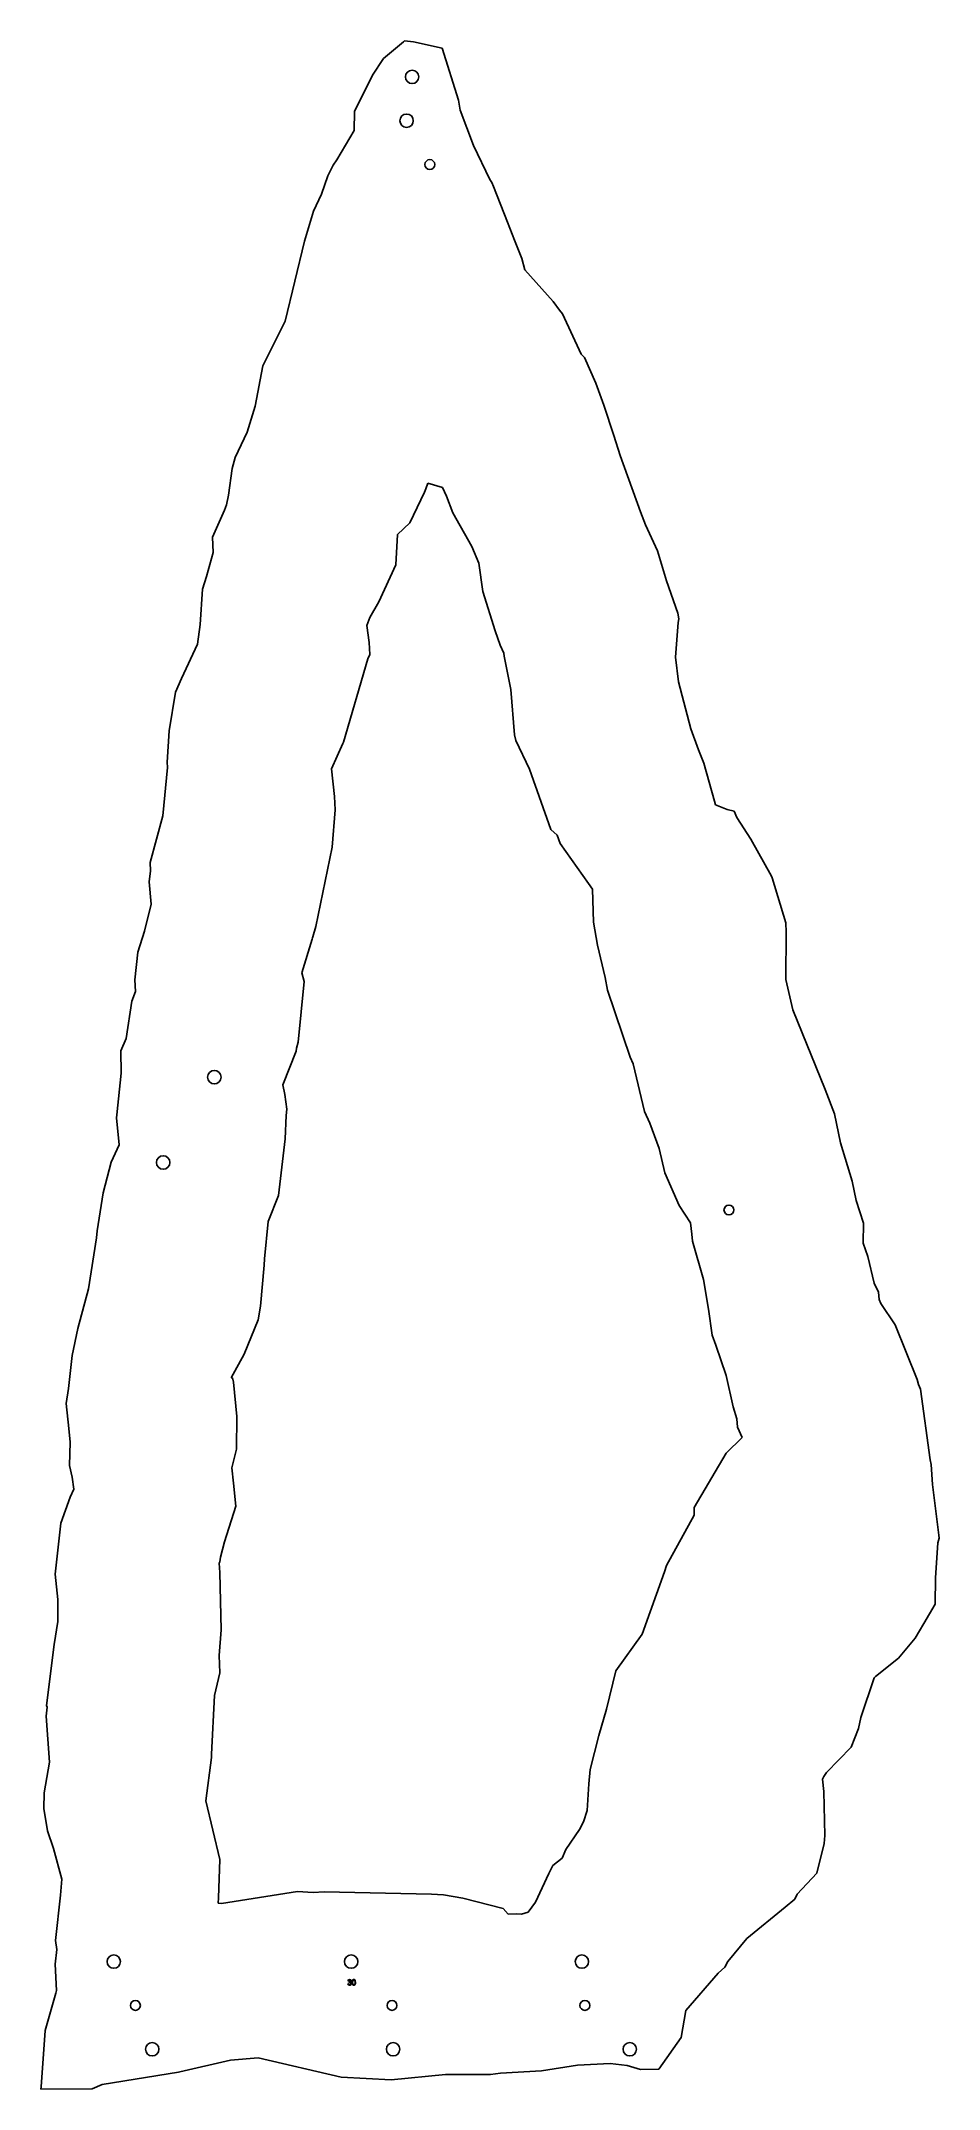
# Model space of a CAD drawing. Header units: millimetres. Extents: x 113 to 933, y 296 to 2165.
import ezdxf

# ---------------------------------------------------------------- set-up
doc = ezdxf.new("R2010")
doc.units = ezdxf.units.MM
doc.linetypes.add('SLD-Durchgehend', pattern=[0])

msp = doc.modelspace()

# ---------------------------------------------------------------- linework, layer by layer
at = {"color": 7, "linetype": 'SLD-Durchgehend', "lineweight": 25}
for p, q in [((425.7, 2148.9), (444.1, 2164.2)), ((444.1, 2164.2), (445, 2164.9)), ((445, 2164.9), (453.3, 2164.1)), ((453.3, 2164.1), (479.5, 2158.3)), ((479.5, 2158.3), (494.2, 2110.8)), ((399.4, 2100.5), (415.9, 2133.6)), ((415.9, 2133.6), (425.7, 2148.9)), ((398.9, 2083.3), (399.4, 2100.5)), ((494.2, 2110.8), (495.8, 2101.7)), ((495.8, 2101.7), (508, 2069.6)), ((383.1, 2056.4), (398.9, 2083.3)), ((379.9, 2051.5), (383.1, 2056.4)), ((508, 2069.6), (522.9, 2038.3)), ((369.2, 2025.1), (375.1, 2041.8)), ((375.1, 2041.8), (379.9, 2051.5)), ((522.9, 2038.3), (524.6, 2035.6)), ((361.8, 2009.5), (369.2, 2025.1)), ((524.6, 2035.6), (526.2, 2032)), ((526.2, 2032), (539, 1999.4)), ((353.6, 1982.3), (361.8, 2009.5)), ((336.1, 1909.2), (353.6, 1982.3)), ((545.5, 1983.1), (539, 1999.4)), ((545.5, 1983.1), (552.1, 1966.4)), ((552.1, 1966.4), (554.9, 1956)), ((554.9, 1956), (580.8, 1927.1)), ((580.8, 1927.1), (586.4, 1919.1)), ((315.6, 1868.5), (336.1, 1909.2)), ((586.4, 1919.1), (589.1, 1915.7)), ((589.1, 1915.7), (606.1, 1879.1)), ((606.1, 1879.1), (609.2, 1875.9)), ((609.2, 1875.9), (619.7, 1852.7)), ((308.6, 1831.5), (315.6, 1868.5)), ((619.7, 1852.7), (626.9, 1832.5)), ((626.9, 1832.5), (636.2, 1804.8)), ((301.5, 1808), (308.6, 1831.5)), ((290.5, 1784.6), (301.5, 1808)), ((636.2, 1804.8), (641.7, 1786.5)), ((287.8, 1774.6), (290.5, 1784.6)), ((641.7, 1786.5), (660.4, 1735)), ((284.2, 1750.3), (287.8, 1774.6)), ((464.4, 1756.2), (466.4, 1761.2)), ((479.7, 1757.2), (466.4, 1761.2)), ((479.7, 1757.2), (483.3, 1749.4)), ((280.8, 1736.7), (282.4, 1741.5)), ((282.4, 1741.5), (284.2, 1750.3)), ((449.9, 1725), (463.2, 1753)), ((463.2, 1753), (464.4, 1756.2)), ((483.3, 1749.4), (489.2, 1734.2)), ((269.6, 1712.1), (280.8, 1736.7)), ((438.6, 1714.4), (449.9, 1725)), ((489.2, 1734.2), (506.4, 1703.4)), ((660.4, 1735), (664.9, 1723.3)), ((664.9, 1723.3), (676, 1699.4)), ((270.3, 1697.9), (269.6, 1712.1)), ((437, 1686.8), (438.6, 1714.4)), ((506.4, 1703.4), (512.8, 1688.3)), ((264.4, 1676.2), (270.3, 1697.9)), ((421.5, 1653.1), (437, 1686.8)), ((512.8, 1688.3), (516.6, 1662.4)), ((676, 1699.4), (684, 1672.2)), ((258.5, 1632.2), (260.6, 1664.5)), ((260.6, 1664.5), (264.4, 1676.2)), ((684, 1672.2), (694.6, 1642.7)), ((413.3, 1638.8), (421.5, 1653.1)), ((516.6, 1662.4), (527.6, 1626.4)), ((256.1, 1614.3), (258.5, 1632.2)), ((410.5, 1631.4), (413.3, 1638.8)), ((412.6, 1615.9), (410.5, 1631.4)), ((527.6, 1626.4), (532.3, 1613.4)), ((694.9, 1634.1), (692.2, 1602.4)), ((694.6, 1642.7), (695.5, 1637.6)), ((695.5, 1637.6), (694.9, 1634.1)), ((241.5, 1583.1), (256.1, 1614.3)), ((413.2, 1604.9), (412.6, 1615.9)), ((532.3, 1613.4), (535.6, 1606.2)), ((389.2, 1525), (411.6, 1601)), ((411.6, 1601), (413.2, 1604.9)), ((535.6, 1606.2), (536.1, 1603.3)), ((536.1, 1603.3), (542, 1573.1)), ((692.2, 1602.4), (695, 1580)), ((230.1, 1535.3), (236.1, 1570.5)), ((236.1, 1570.5), (241.5, 1583.1)), ((542, 1573.1), (545.5, 1531.6)), ((695, 1580), (706.2, 1537.1)), ((228.5, 1506.8), (230.1, 1535.3)), ((706.2, 1537.1), (713.3, 1518)), ((378.5, 1500.7), (388.7, 1523.6)), ((388.7, 1523.6), (389.2, 1525)), ((545.5, 1531.6), (546.7, 1526.3)), ((546.7, 1526.3), (559.2, 1500.2)), ((713.3, 1518), (718.2, 1505.7)), ((224.5, 1457.6), (228.7, 1501.9)), ((228.7, 1501.9), (228.5, 1506.8)), ((381, 1475.2), (378.5, 1500.7)), ((559.2, 1500.2), (578.6, 1445.3)), ((718.2, 1505.7), (728, 1471)), ((381.6, 1463.2), (379, 1429)), ((381.6, 1463.2), (381, 1475.2)), ((728, 1471), (728.8, 1467.6)), ((728.8, 1467.6), (739.5, 1463.6)), ((739.5, 1463.6), (746, 1462)), ((746, 1462), (748.2, 1456.2)), ((212.7, 1415.2), (224.5, 1457.6)), ((578.6, 1445.3), (584.2, 1439.9)), ((584.2, 1439.9), (587.2, 1432.4)), ((748.2, 1456.2), (761.1, 1436.4)), ((364, 1356.6), (379, 1429)), ((587.2, 1432.4), (612.9, 1396)), ((761.1, 1436.4), (780.1, 1402.6)), ((211.8, 1397.6), (213, 1407.4)), ((213, 1407.4), (212.7, 1415.2)), ((780.1, 1402.6), (780.6, 1401.2)), ((213.7, 1377.2), (211.8, 1397.6)), ((612.9, 1396), (616.5, 1390.9)), ((616.5, 1390.9), (617.5, 1360.8)), ((780.6, 1401.2), (793.1, 1360)), ((207.8, 1352.3), (213.7, 1377.2)), ((201.6, 1333.4), (207.8, 1352.3)), ((360.7, 1345.2), (360.9, 1346.3)), ((360.9, 1346.3), (361.4, 1347.4)), ((361.4, 1347.4), (364, 1356.6)), ((617.5, 1360.8), (621.1, 1339.6)), ((793.1, 1360), (793.3, 1351.6)), ((793.3, 1351.6), (793.2, 1308.2)), ((198.9, 1308.1), (201.6, 1333.4)), ((351.4, 1314.4), (360.7, 1345.2)), ((621.1, 1339.6), (628.2, 1310.3)), ((353.3, 1306.6), (351.4, 1314.4)), ((628.2, 1310.3), (630.3, 1298.7)), ((196.2, 1288.5), (199.4, 1297.5)), ((199.4, 1297.5), (198.9, 1308.1)), ((348, 1251.1), (353.3, 1306.6)), ((630.3, 1298.7), (651.1, 1237.4)), ((793.2, 1308.2), (799.5, 1280.7)), ((190.8, 1254.4), (196.2, 1288.5)), ((799.5, 1280.7), (828.9, 1208)), ((186.1, 1243.1), (190.8, 1254.4)), ((186.4, 1222.8), (186.1, 1243.1)), ((333.9, 1212.3), (346, 1242.8)), ((346, 1242.8), (346.5, 1245.8)), ((346.5, 1245.8), (348, 1251.1)), ((651.1, 1237.4), (653.7, 1231.3)), ((182.3, 1184.8), (186.4, 1222.8)), ((653.7, 1231.3), (663.9, 1188)), ((335.6, 1203.5), (333.9, 1212.3)), ((337.7, 1190), (335.6, 1203.5)), ((828.9, 1208), (837.6, 1185.6)), ((182.2, 1182.2), (182.3, 1184.8)), ((184.5, 1157.4), (182.2, 1182.2)), ((336.2, 1162.8), (337.1, 1184.1)), ((337.1, 1184.1), (337.7, 1190)), ((663.9, 1188), (669, 1177.1)), ((837.6, 1185.6), (843.1, 1159.2)), ((329.9, 1111.3), (336.2, 1162.8)), ((669, 1177.1), (677.4, 1154)), ((843.1, 1159.2), (853.6, 1124.4)), ((169.8, 1113.5), (177.2, 1141.5)), ((177.2, 1141.5), (184.5, 1157.4)), ((677.4, 1154), (682.7, 1132)), ((682.7, 1132), (695.6, 1102)), ((853.6, 1124.4), (857.4, 1106.7)), ((164.4, 1078.9), (169.8, 1113.5)), ((320.6, 1087.6), (329.9, 1111.3)), ((857.4, 1106.7), (864, 1086)), ((317.2, 1053.3), (320.6, 1087.6)), ((695.6, 1102), (706.1, 1086.2)), ((706.1, 1086.2), (707.1, 1075.9)), ((864, 1086), (863.6, 1067.8)), ((156.4, 1025.9), (163.7, 1072.7)), ((163.7, 1072.7), (164.4, 1078.9)), ((707.1, 1075.9), (707.8, 1069.6)), ((707.8, 1069.6), (717.9, 1034.4)), ((863.6, 1067.8), (867.9, 1055.4)), ((313.6, 1010.3), (316.9, 1047.7)), ((316.9, 1047.7), (317.2, 1053.3)), ((867.9, 1055.4), (873.6, 1031.2)), ((717.9, 1034.4), (722.4, 1007.5)), ((873.6, 1031.2), (877.5, 1023)), ((146.8, 989.9), (156.4, 1025.9)), ((311.5, 997.8), (313.6, 1010.3)), ((877.5, 1023), (878.2, 1016.3)), ((878.2, 1016.3), (879.7, 1012.5)), ((879.7, 1012.5), (893, 993.1)), ((298.5, 966.5), (311.5, 997.8)), ((722.4, 1007.5), (725.8, 983.8)), ((893, 993.1), (912.8, 943.2)), ((141.5, 965.1), (146.8, 989.9)), ((725.8, 983.8), (729.3, 974.6)), ((729.3, 974.6), (738.7, 946.8)), ((138.4, 935), (141.5, 965.1)), ((286.8, 944.8), (298.5, 966.5)), ((136.3, 921.5), (138.4, 935)), ((287.9, 944.8), (286.8, 944.8)), ((288.9, 940.8), (287.9, 944.8)), ((291.8, 909.4), (288.9, 940.8)), ((738.7, 946.8), (744.9, 918.2)), ((912.8, 943.2), (914.1, 938.6)), ((914.1, 938.6), (916, 934.3)), ((138.7, 898.5), (136.3, 921.5)), ((744.9, 918.2), (748.2, 907.4)), ((916, 934.3), (924.8, 869.8)), ((139.8, 886.1), (138.7, 898.5)), ((291.7, 879.6), (291.8, 909.4)), ((748.2, 907.4), (749, 899.7)), ((749, 899.7), (753.1, 890.3)), ((139.3, 864.7), (139.8, 886.1)), ((287.3, 862.5), (291.7, 879.6)), ((753.1, 890.3), (738.7, 876)), ((141.5, 854.1), (139.3, 864.7)), ((289, 848.7), (287.3, 862.5)), ((738.7, 876), (709.5, 826.5)), ((924.8, 869.8), (925.8, 865.7)), ((925.8, 865.7), (927, 847.3)), ((139.8, 835.8), (143.2, 843.1)), ((143.2, 843.1), (141.5, 854.1)), ((291.1, 827.6), (289, 848.7)), ((927, 847.3), (932.7, 801.1)), ((131.3, 812.3), (139.8, 835.8)), ((280.8, 795), (291.1, 827.6)), ((709.5, 826.5), (709.3, 819.5)), ((126.1, 765.6), (131.3, 812.3)), ((709.3, 819.5), (684.1, 773.5)), ((276.9, 781.2), (280.8, 795)), ((931.9, 794.3), (929.6, 762.3)), ((932.9, 798.4), (931.9, 794.3)), ((932.7, 801.1), (932.9, 798.4)), ((275.7, 775.6), (276.3, 776.9)), ((276.3, 767.2), (275.7, 775.6)), ((276.3, 776.9), (276.9, 781.2)), ((277.5, 714.9), (276.3, 767.2)), ((682.2, 767.8), (661.9, 710.9)), ((684.1, 773.5), (682.2, 767.8)), ((128.5, 742.5), (126.1, 765.6)), ((929.6, 762.3), (929.4, 738.3)), ((128.5, 722.4), (128.5, 742.5)), ((929.4, 738.3), (919.1, 720.5)), ((125.1, 701.4), (128.5, 722.4)), ((277.5, 714.9), (275.9, 691.5)), ((637.9, 677.4), (661.9, 710.9)), ((919.1, 720.5), (911.1, 707.3)), ((118.3, 645.8), (125.1, 701.4)), ((911.1, 707.3), (895.8, 689)), ((271.6, 655), (276.5, 675.5)), ((276.5, 675.5), (275.9, 691.5)), ((637.9, 677.4), (629.4, 642.5)), ((895.8, 689), (874.9, 672.1)), ((268.8, 601.2), (271.6, 655)), ((873.8, 670.9), (861.4, 634.9)), ((874.9, 672.1), (873.8, 670.9)), ((117.9, 636), (118.9, 644.1)), ((121, 594), (117.9, 636)), ((118.9, 644.1), (118.3, 645.8)), ((629.4, 642.5), (622.4, 618.4)), ((622.4, 618.4), (614.6, 587.3)), ((859.5, 624.9), (852.8, 607.7)), ((861.4, 634.9), (859.5, 624.9)), ((268.7, 598.3), (263.6, 558.6)), ((268.7, 598.3), (268.8, 601.2)), ((852.8, 607.7), (830.2, 584.5)), ((116.1, 565.9), (121, 594)), ((614.6, 587.3), (613.1, 574.1)), ((827.6, 580.8), (826.9, 579.2)), ((830.2, 584.5), (827.6, 580.8)), ((115.8, 551.7), (116.1, 565.9)), ((613.1, 574.1), (611.8, 549.9)), ((826.9, 579.2), (826.4, 578.4)), ((826.4, 578.4), (827.7, 567.3)), ((827.7, 567.3), (828.5, 527.2)), ((119.1, 531.5), (115.8, 551.7)), ((276.5, 505.3), (263.6, 558.6)), ((611.8, 549.9), (608.4, 539.7)), ((124.6, 515.1), (119.1, 531.5)), ((604.7, 532.7), (592.2, 514.3)), ((608.4, 539.7), (604.7, 532.7)), ((828.5, 527.2), (828, 519.8)), ((132.1, 487.3), (124.6, 515.1)), ((275.3, 470.1), (276.5, 505.3)), ((580.5, 499.6), (588.8, 506.5)), ((592.2, 514.3), (588.8, 506.5)), ((828, 519.8), (821.3, 492.8)), ((131, 472.6), (132.1, 487.3)), ((576.6, 492.3), (564.5, 466.4)), ((580.5, 499.6), (576.6, 492.3)), ((821.3, 492.8), (803.5, 473.6)), ((126.4, 431.3), (131, 472.6)), ((275, 465.2), (275.3, 470.1)), ((347.3, 476), (277.9, 465.1)), ((361.7, 475), (347.3, 476)), ((371.6, 475.7), (361.7, 475)), ((469.7, 473.5), (371.6, 475.7)), ((480.5, 472.9), (469.7, 473.5)), ((498.1, 470), (480.5, 472.9)), ((534.9, 460.6), (498.1, 470)), ((801.2, 468.9), (792.3, 461.8)), ((803.5, 473.6), (801.2, 468.9)), ((277.9, 465.1), (275, 465.2)), ((539.7, 455.4), (534.9, 460.6)), ((547.1, 455.7), (539.7, 455.4)), ((551.8, 455.4), (547.1, 455.7)), ((558, 457), (551.8, 455.4)), ((564.5, 466.4), (558, 457)), ((792.3, 461.8), (757.6, 433)), ((127.7, 423.2), (126.4, 431.3)), ((757.6, 433), (740.2, 412.2)), ((126.1, 409.8), (127.7, 423.2)), ((740.2, 412.2), (737.4, 406.8)), ((127.2, 385.5), (126.1, 409.8)), ((731.2, 401.6), (701.9, 367.5)), ((737.4, 406.8), (731.2, 401.6)), ((117.1, 349.2), (126.7, 383.2)), ((126.7, 383.2), (127.2, 385.5)), ((701.9, 367.5), (697.5, 342.8)), ((113.4, 297.6), (117.1, 349.2)), ((697.5, 342.8), (677.2, 313.9)), ((286.3, 322.1), (240, 311.4)), ((311.5, 324.1), (286.3, 322.1)), ((387.2, 306.6), (311.5, 324.1)), ((632.8, 319.1), (602.9, 317.6)), ((648.1, 317.2), (632.8, 319.1)), ((168.9, 300), (159.9, 296)), ((238.6, 311.2), (168.9, 300)), ((240, 311.4), (238.6, 311.2)), ((432.9, 304.2), (387.2, 306.6)), ((482.5, 308.9), (432.9, 304.2)), ((523.5, 308.9), (482.5, 308.9)), ((532.5, 310.2), (523.5, 308.9)), ((569.9, 312.3), (532.5, 310.2)), ((602.9, 317.6), (569.9, 312.3)), ((660.5, 313.5), (648.1, 317.2)), ((677.2, 313.9), (660.5, 313.5)), ((113.1, 295.7), (113.4, 297.6)), ((159.9, 296), (113.1, 295.7))]:
    msp.add_line(p, q, dxfattribs=at)
at = {"color": 2, "linetype": 'SLD-Durchgehend', "lineweight": 25, "true_color": 0xffff00}
for p, q in [((393.8, 394.4), (393.4, 394.4)), ((394.6, 393), (394.6, 393.5)), ((393.2, 391.9), (393.6, 391.9))]:
    msp.add_line(p, q, dxfattribs=at)
at = {"color": 2, "linetype": 'SLD-Durchgehend', "lineweight": 25, "true_color": 0xffff00, "flags": 128}
for points in [[(394.6, 393.5), (395.4, 393.7), (395.8, 394), (395.9, 394.2), (395.9, 394.4)], [(396.1, 392), (396.1, 392.2), (396, 392.5), (395.6, 392.8), (394.6, 393)], [(395.9, 394.4), (395.8, 394.7), (395.5, 395), (394.9, 395.1)], [(395.8, 393.3), (396.1, 393.1), (396.3, 392.9)], [(396.3, 392.9), (396.5, 392.4), (396.6, 392)], [(397, 393), (397.1, 393.9), (397.3, 394.7), (397.6, 395.1), (397.9, 395.4), (398.3, 395.6), (398.7, 395.7)], [(398.7, 390.4), (398.3, 390.5), (397.9, 390.7), (397.3, 391.3), (397.1, 392.2), (397, 393)], [(398.7, 395.1), (398.4, 395.1), (398.1, 394.9), (397.9, 394.7), (397.7, 394.4), (397.5, 393)], [(397.5, 393), (397.7, 391.7), (398.1, 391.1), (398.4, 391), (398.7, 390.9)], [(398.7, 395.7), (399.2, 395.6), (399.5, 395.4), (400.1, 394.7), (400.4, 393)], [(400, 393), (399.8, 394.4), (399.4, 394.9), (399.1, 395.1), (398.7, 395.1)], [(400.4, 393), (400.4, 392.2), (400.1, 391.3), (399.5, 390.7), (399.2, 390.5), (398.7, 390.4)], [(399.8, 391.8), (400, 392.5), (400, 393)], [(393.6, 391.9), (393.8, 391.5), (394, 391.2)], [(394, 391.2), (394.5, 391), (394.9, 390.9)]]:
    msp.add_lwpolyline(points, dxfattribs=at)
at = {"color": 7, "linetype": 'SLD-Durchgehend', "lineweight": 25}
for centre, radius in [((451.9, 2132.1), 6.12), ((446.9, 2092.1), 6.12), ((468.1, 2052.1), 4.5), ((271.4, 1219.2), 6.12), ((224.7, 1141.3), 6.12), ((741.1, 1098), 4.5), ((179.6, 412), 6.12), ((396.3, 412), 6.12), ((606.9, 412), 6.12), ((199.4, 372), 4.5), ((433.6, 372), 4.5), ((609.6, 372), 4.5), ((214.7, 332), 6.12), ((434.6, 332), 6.12), ((650.6, 332), 6.12)]:
    msp.add_circle(centre, radius, dxfattribs=at)
at = {"color": 2, "linetype": 'SLD-Durchgehend', "lineweight": 25, "true_color": 0xffff00}
for centre, radius, start, end in [((394.9, 394.2), 1.51, 90.0685, 171.4129), ((394.9, 394.1), 1.07, 88.8961, 163.7827), ((395, 394.3), 1.38, 3.4177, 93.2713), ((395.2, 394.3), 1.17, 300.1095, 0.7257), ((394.8, 392), 1.64, 185.8326, 271.2086), ((395, 392.1), 1.15, 263.7268, 355.7156), ((394.9, 392.1), 1.66, 267.488, 358.5314), ((398.7, 392.1), 1.15, 271.8593, 345.4733)]:
    msp.add_arc(centre, radius, start, end, dxfattribs=at)

doc.saveas('drawing.dxf')
